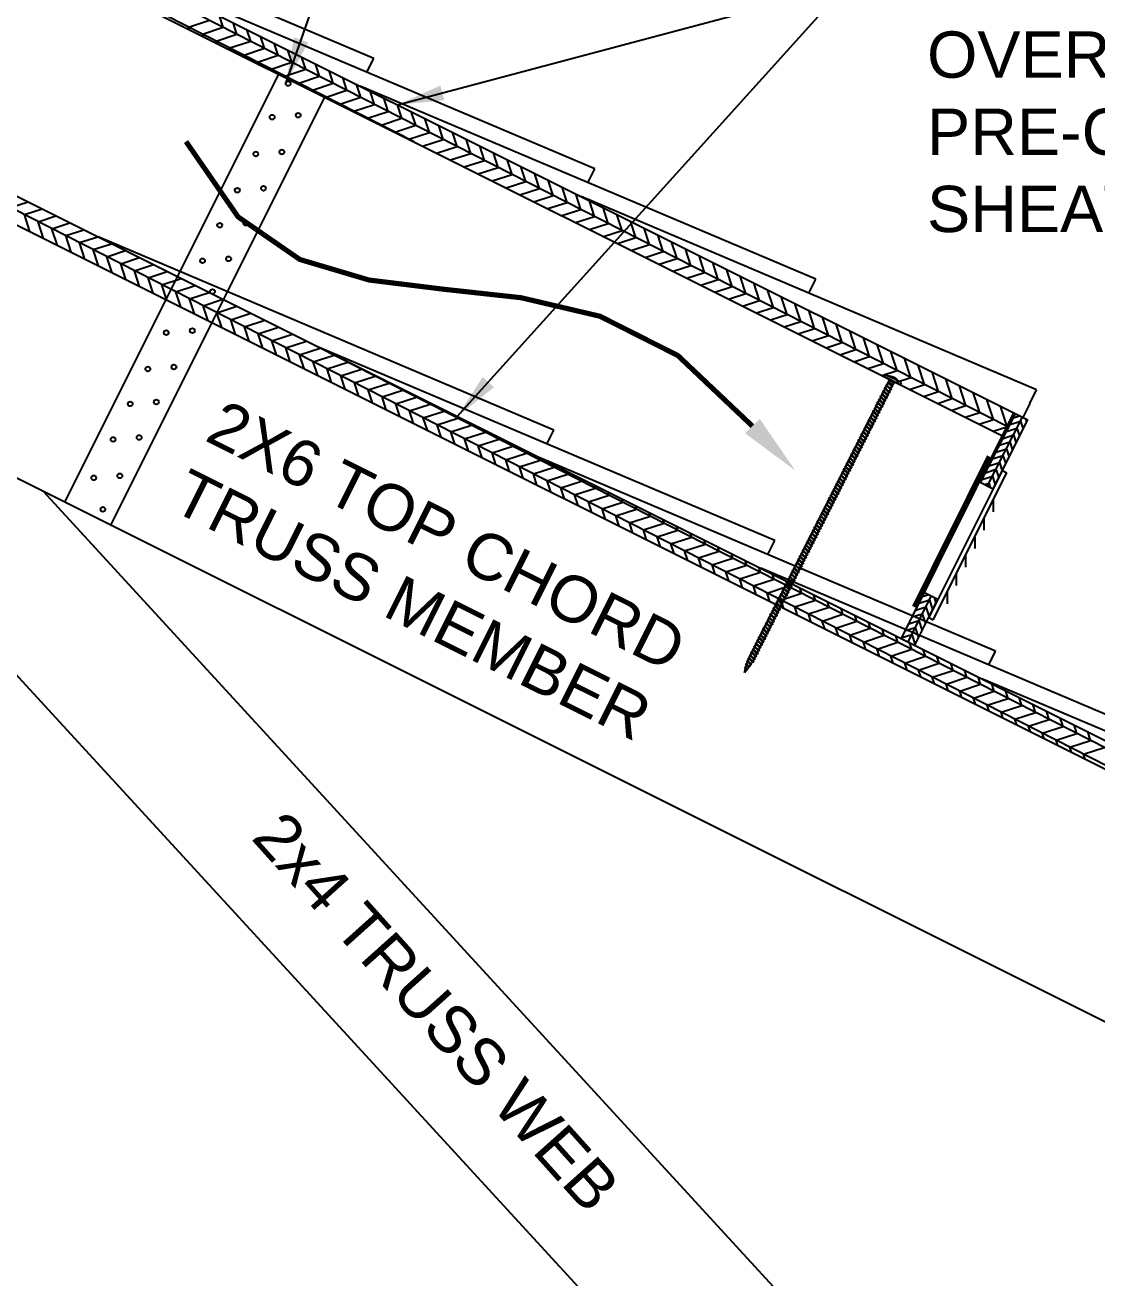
# Model space of a CAD drawing. Header units: inches. Extents: x -1316 to 22433, y -200 to 8737.
# Drawn here: x 6328.54 to 6354.58, y 1266.65 to 1297.09 of the extents above; entities that cross this region are included whole.
import ezdxf

# ---------------------------------------------------------------- set-up
doc = ezdxf.new("R2010")
doc.units = ezdxf.units.IN
doc.header["$LTSCALE"] = 10
doc.header["$MEASUREMENT"] = 0
doc.layers.get('0').update_dxf_attribs({"linetype": 'CONTINUOUS'})
for name, color, linetype in [('A-', 1, 'CONTINUOUS'), ('S-CUP', 30, 'CONTINUOUS'), ('S-HATCH', 5, 'CONTINUOUS'), ('S-HDWR', 104, 'CONTINUOUS'), ('S-RF-HIP', 4, 'CONTINUOUS'), ('S-TXT', 222, 'CONTINUOUS')]:
    doc.layers.add(name, color=color, linetype=linetype)
doc.layers.add('VIEWPORT', color=14, linetype='CONTINUOUS', plot=False)
doc.styles.add('style1', font='arial.ttf')
doc.dimstyles.new('1', dxfattribs={"dimtxt": 1.125, "dimasz": 1.125, "dimexe": 0.18, "dimexo": 1, "dimgap": 1, "dimtad": 0, "dimtih": 1, "dimtoh": 1, "dimdec": 4, "dimrnd": 1, "dimzin": 0, "dimdsep": 46, "dimlunit": 4, "dimtxsty": 'style1', "dimcen": 0.09, "dimadec": 0, "dimazin": 0, "dimtfac": 1, "dimtdec": 4, "dimtix": 1, "dimtofl": 0, "dimtmove": 2, "dimatfit": 3, "dimfxl": 1, "dimtolj": 1, "dimtzin": 0, "dimarcsym": 0})

# ---------------------------------------------------------------- blocks, each defined once
blk = doc.blocks.new('*X860')
at = {"color": 0}
for p, q in [((33.203, 59.014), (65.906, 75.677)), ((62.314, 73.847), (61.89, 73.985)), ((61.98, 73.677), (61.552, 73.816)), ((61.846, 73.264), (61.98, 73.677)), ((61.312, 73.336), (60.876, 73.478)), ((61.646, 73.506), (61.214, 73.647)), ((61.513, 73.097), (61.646, 73.506)), ((60.643, 72.996), (60.2, 73.14)), ((60.977, 73.166), (60.538, 73.309)), ((60.847, 72.764), (60.977, 73.166)), ((61.18, 72.931), (61.312, 73.336)), ((59.975, 72.655), (59.524, 72.802)), ((60.309, 72.826), (59.862, 72.971)), ((60.181, 72.431), (60.309, 72.826)), ((60.514, 72.598), (60.643, 72.996)), ((59.307, 72.315), (58.848, 72.464)), ((59.641, 72.485), (59.186, 72.633)), ((59.515, 72.098), (59.641, 72.485)), ((59.848, 72.265), (59.975, 72.655)), ((58.973, 72.145), (58.51, 72.295)), ((59.182, 71.932), (59.307, 72.315)), ((58.304, 71.804), (57.834, 71.957)), ((58.639, 71.974), (58.172, 72.126)), ((58.517, 71.599), (58.639, 71.974)), ((58.85, 71.766), (58.973, 72.145)), ((57.636, 71.464), (57.158, 71.619)), ((57.97, 71.634), (57.496, 71.788)), ((57.851, 71.266), (57.97, 71.634)), ((58.184, 71.433), (58.304, 71.804)), ((56.968, 71.123), (56.482, 71.281)), ((57.302, 71.293), (56.82, 71.45)), ((57.185, 70.933), (57.302, 71.293)), ((57.518, 71.1), (57.636, 71.464)), ((56.3, 70.783), (55.806, 70.943)), ((56.634, 70.953), (56.144, 71.112)), ((56.519, 70.6), (56.634, 70.953)), ((56.852, 70.767), (56.968, 71.123)), ((55.966, 70.612), (55.468, 70.774)), ((56.186, 70.434), (56.3, 70.783)), ((33.135, 59.4), (54.825, 70.452)), ((54.793, 70.436), (54.793, 70.436)), ((55.297, 70.272), (54.793, 70.436)), ((55.631, 70.442), (55.13, 70.605)), ((55.521, 70.101), (55.631, 70.442)), ((55.853, 70.268), (55.966, 70.612)), ((54.125, 70.095), (54.127, 70.103)), ((54.629, 69.931), (54.125, 70.095)), ((54.459, 70.265), (54.46, 70.27)), ((54.963, 70.102), (54.459, 70.265)), ((54.855, 69.768), (54.963, 70.102)), ((55.188, 69.935), (55.297, 70.272)), ((53.456, 69.755), (53.461, 69.77)), ((53.961, 69.591), (53.456, 69.755)), ((53.79, 69.925), (53.794, 69.937)), ((54.295, 69.761), (53.79, 69.925)), ((54.189, 69.435), (54.295, 69.761)), ((54.522, 69.602), (54.629, 69.931)), ((52.788, 69.414), (52.796, 69.437)), ((53.292, 69.25), (52.788, 69.414)), ((53.122, 69.584), (53.129, 69.604)), ((53.627, 69.421), (53.122, 69.584)), ((53.523, 69.102), (53.627, 69.421)), ((53.856, 69.269), (53.961, 69.591)), ((52.454, 69.244), (52.463, 69.271)), ((52.958, 69.08), (52.454, 69.244)), ((53.19, 68.936), (53.292, 69.25)), ((51.786, 68.903), (51.797, 68.938)), ((52.29, 68.74), (51.786, 68.903)), ((52.12, 69.074), (52.13, 69.104)), ((52.624, 68.91), (52.12, 69.074)), ((52.525, 68.603), (52.624, 68.91)), ((52.857, 68.77), (52.958, 69.08)), ((51.117, 68.563), (51.131, 68.605)), ((51.622, 68.399), (51.117, 68.563)), ((51.452, 68.733), (51.464, 68.772)), ((51.956, 68.569), (51.452, 68.733)), ((51.859, 68.27), (51.956, 68.569)), ((52.192, 68.437), (52.29, 68.74)), ((50.449, 68.222), (50.465, 68.272)), ((50.954, 68.059), (50.449, 68.222)), ((50.783, 68.393), (50.798, 68.439)), ((51.288, 68.229), (50.783, 68.393)), ((51.193, 67.937), (51.288, 68.229)), ((51.526, 68.104), (51.622, 68.399)), ((49.781, 67.882), (49.8, 67.939)), ((50.115, 68.052), (50.133, 68.106)), ((50.619, 67.888), (50.115, 68.052)), ((50.86, 67.771), (50.954, 68.059)), ((49.113, 67.541), (49.134, 67.606)), ((49.447, 67.712), (49.467, 67.773)), ((49.951, 67.548), (49.447, 67.712)), ((50.285, 67.718), (49.781, 67.882)), ((50.194, 67.438), (50.285, 67.718)), ((50.527, 67.604), (50.619, 67.888)), ((48.779, 67.371), (48.801, 67.44)), ((49.283, 67.207), (48.779, 67.371)), ((49.617, 67.378), (49.113, 67.541)), ((49.529, 67.105), (49.617, 67.378)), ((49.861, 67.271), (49.951, 67.548)), ((48.11, 67.031), (48.135, 67.107)), ((48.615, 66.867), (48.11, 67.031)), ((48.444, 67.201), (48.468, 67.274)), ((48.949, 67.037), (48.444, 67.201)), ((48.863, 66.772), (48.949, 67.037)), ((49.196, 66.939), (49.283, 67.207)), ((47.442, 66.69), (47.469, 66.774)), ((47.946, 66.526), (47.442, 66.69)), ((47.776, 66.861), (47.802, 66.941)), ((48.281, 66.697), (47.776, 66.861)), ((48.197, 66.439), (48.281, 66.697)), ((48.53, 66.606), (48.615, 66.867)), ((46.774, 66.35), (46.804, 66.441)), ((47.108, 66.52), (47.136, 66.608)), ((47.612, 66.356), (47.108, 66.52)), ((47.864, 66.273), (47.946, 66.526)), ((46.106, 66.009), (46.138, 66.108)), ((46.44, 66.18), (46.471, 66.275)), ((46.944, 66.016), (46.44, 66.18)), ((47.278, 66.186), (46.774, 66.35)), ((47.198, 65.94), (47.278, 66.186)), ((47.531, 66.106), (47.612, 66.356)), ((45.437, 65.669), (45.472, 65.776)), ((45.771, 65.839), (45.805, 65.942)), ((46.276, 65.675), (45.771, 65.839)), ((46.61, 65.845), (46.106, 66.009)), ((46.532, 65.607), (46.61, 65.845)), ((46.865, 65.773), (46.944, 66.016)), ((45.103, 65.499), (45.139, 65.609)), ((45.608, 65.335), (45.103, 65.499)), ((45.942, 65.505), (45.437, 65.669)), ((45.867, 65.274), (45.942, 65.505)), ((46.2, 65.441), (46.276, 65.675)), ((44.435, 65.158), (44.473, 65.276)), ((44.939, 64.994), (44.435, 65.158)), ((44.769, 65.328), (44.806, 65.443)), ((45.273, 65.164), (44.769, 65.328)), ((45.201, 64.941), (45.273, 65.164)), ((45.534, 65.108), (45.608, 65.335)), ((43.767, 64.818), (43.808, 64.943)), ((44.101, 64.988), (44.14, 65.11)), ((44.605, 64.824), (44.101, 64.988)), ((44.868, 64.775), (44.939, 64.994)), ((43.098, 64.477), (43.142, 64.61)), ((43.433, 64.647), (43.475, 64.777)), ((43.937, 64.483), (43.433, 64.647)), ((44.271, 64.654), (43.767, 64.818)), ((44.202, 64.442), (44.271, 64.654)), ((44.535, 64.608), (44.605, 64.824)), ((42.43, 64.137), (42.476, 64.278)), ((42.764, 64.307), (42.809, 64.444)), ((43.269, 64.143), (42.764, 64.307)), ((43.603, 64.313), (43.098, 64.477)), ((43.536, 64.109), (43.603, 64.313)), ((43.869, 64.275), (43.937, 64.483)), ((41.762, 63.796), (41.81, 63.945)), ((42.096, 63.966), (42.143, 64.111)), ((42.6, 63.802), (42.096, 63.966)), ((42.935, 63.973), (42.43, 64.137)), ((42.871, 63.776), (42.935, 63.973)), ((43.204, 63.943), (43.269, 64.143)), ((41.428, 63.626), (41.477, 63.778)), ((42.266, 63.632), (41.762, 63.796)), ((42.205, 63.443), (42.266, 63.632)), ((42.538, 63.61), (42.6, 63.802)), ((40.76, 63.285), (40.812, 63.445)), ((41.094, 63.456), (41.144, 63.612)), ((41.598, 63.292), (41.094, 63.456)), ((41.932, 63.462), (41.428, 63.626)), ((41.872, 63.277), (41.932, 63.462)), ((40.091, 62.945), (40.146, 63.112)), ((40.425, 63.115), (40.479, 63.279)), ((40.93, 62.951), (40.425, 63.115)), ((41.264, 63.121), (40.76, 63.285)), ((41.206, 62.944), (41.264, 63.121)), ((41.539, 63.11), (41.598, 63.292)), ((39.423, 62.604), (39.48, 62.78)), ((39.757, 62.775), (39.813, 62.946)), ((40.262, 62.611), (39.757, 62.775)), ((40.596, 62.781), (40.091, 62.945)), ((40.54, 62.611), (40.596, 62.781)), ((40.873, 62.777), (40.93, 62.951)), ((38.755, 62.264), (38.814, 62.447)), ((39.089, 62.434), (39.147, 62.613)), ((39.593, 62.27), (39.089, 62.434)), ((39.927, 62.44), (39.423, 62.604)), ((39.875, 62.278), (39.927, 62.44)), ((40.208, 62.445), (40.262, 62.611)), ((38.087, 61.923), (38.148, 62.114)), ((38.421, 62.094), (38.481, 62.28)), ((39.259, 62.1), (38.755, 62.264)), ((39.542, 62.112), (39.593, 62.27)), ((37.752, 61.753), (37.815, 61.947)), ((38.591, 61.759), (38.087, 61.923)), ((38.925, 61.93), (38.421, 62.094)), ((38.876, 61.779), (38.925, 61.93)), ((39.209, 61.945), (39.259, 62.1)), ((37.084, 61.413), (37.15, 61.614)), ((37.418, 61.583), (37.483, 61.781)), ((37.923, 61.419), (37.418, 61.583)), ((38.257, 61.589), (37.752, 61.753)), ((38.21, 61.446), (38.257, 61.589)), ((38.543, 61.612), (38.591, 61.759)), ((36.416, 61.072), (36.484, 61.282)), ((36.75, 61.242), (36.817, 61.448)), ((37.254, 61.078), (36.75, 61.242)), ((37.588, 61.249), (37.084, 61.413)), ((37.544, 61.113), (37.588, 61.249)), ((37.877, 61.279), (37.923, 61.419)), ((36.082, 60.902), (36.151, 61.115)), ((36.586, 60.738), (36.082, 60.902)), ((36.92, 60.908), (36.416, 61.072)), ((36.879, 60.78), (36.92, 60.908)), ((37.211, 60.947), (37.254, 61.078)), ((36.252, 60.568), (35.748, 60.732)), ((36.546, 60.614), (36.586, 60.738)), ((36.213, 60.447), (36.252, 60.568))]:
    blk.add_line(p, q, dxfattribs=at)
blk = doc.blocks.new('612SHING')
at = {"color": 5}
for p, q in [((-11.069, -4.696), (0, 0)), ((-16.435, -7.379), (-5.367, -2.683)), ((-10.901, -5.031), (-11.069, -4.696)), ((-16.267, -7.714), (-16.435, -7.379))]:
    blk.add_line(p, q, dxfattribs=at)
blk = doc.blocks.new('*X861')
at = {"color": 0}
for p, q in [((38.111, 68.528), (80.88, 90.32)), ((52.511, 75.444), (81.047, 89.984)), ((56.818, 78.06), (56.91, 78.343)), ((57.152, 78.23), (57.243, 78.509)), ((57.991, 78.236), (57.487, 78.4)), ((56.15, 77.719), (56.244, 78.01)), ((56.484, 77.89), (56.577, 78.176)), ((57.323, 77.896), (56.818, 78.06)), ((57.657, 78.066), (57.152, 78.23)), ((57.638, 78.008), (57.657, 78.066)), ((57.971, 78.174), (57.991, 78.236)), ((55.482, 77.379), (55.579, 77.677)), ((55.816, 77.549), (55.911, 77.843)), ((56.654, 77.555), (56.15, 77.719)), ((56.989, 77.726), (56.484, 77.89)), ((56.972, 77.675), (56.989, 77.726)), ((57.305, 77.841), (57.323, 77.896)), ((54.814, 77.038), (54.913, 77.344)), ((55.148, 77.209), (55.246, 77.51)), ((55.986, 77.215), (55.482, 77.379)), ((56.32, 77.385), (55.816, 77.549)), ((56.306, 77.342), (56.32, 77.385)), ((56.639, 77.508), (56.654, 77.555)), ((54.479, 76.868), (54.58, 77.177)), ((55.318, 76.874), (54.814, 77.038)), ((55.652, 77.045), (55.148, 77.209)), ((55.64, 77.009), (55.652, 77.045)), ((55.973, 77.175), (55.986, 77.215)), ((53.811, 76.528), (53.914, 76.845)), ((54.145, 76.698), (54.247, 77.011)), ((54.984, 76.704), (54.479, 76.868)), ((55.308, 76.842), (55.318, 76.874)), ((53.143, 76.187), (53.248, 76.512)), ((53.477, 76.357), (53.581, 76.678)), ((54.316, 76.364), (53.811, 76.528)), ((54.65, 76.534), (54.145, 76.698)), ((54.642, 76.51), (54.65, 76.534)), ((54.975, 76.676), (54.984, 76.704)), ((52.475, 75.847), (52.583, 76.179)), ((52.809, 76.017), (52.915, 76.345)), ((53.647, 76.023), (53.143, 76.187)), ((53.981, 76.193), (53.477, 76.357)), ((53.976, 76.177), (53.981, 76.193)), ((54.309, 76.343), (54.316, 76.364)), ((51.806, 75.506), (51.917, 75.846)), ((52.14, 75.676), (52.25, 76.012)), ((52.979, 75.683), (52.475, 75.847)), ((53.313, 75.853), (52.809, 76.017)), ((53.31, 75.844), (53.313, 75.853)), ((53.643, 76.01), (53.647, 76.023)), ((51.138, 75.166), (51.251, 75.513)), ((51.472, 75.336), (51.584, 75.679)), ((52.308, 75.343), (51.806, 75.506)), ((52.645, 75.512), (52.14, 75.676)), ((52.644, 75.511), (52.645, 75.512)), ((52.977, 75.677), (52.979, 75.683)), ((50.804, 74.995), (50.918, 75.347)), ((51.97, 75.174), (51.472, 75.336)), ((50.136, 74.655), (50.252, 75.014)), ((50.47, 74.825), (50.585, 75.18)), ((51.294, 74.836), (50.804, 74.995)), ((51.632, 75.005), (51.138, 75.166)), ((49.467, 74.314), (49.587, 74.681)), ((49.802, 74.485), (49.919, 74.847)), ((50.618, 74.498), (50.136, 74.655)), ((50.956, 74.667), (50.47, 74.825)), ((48.799, 73.974), (48.921, 74.348)), ((49.133, 74.144), (49.254, 74.514)), ((49.943, 74.16), (49.467, 74.314)), ((50.281, 74.329), (49.802, 74.485)), ((48.131, 73.633), (48.255, 74.015)), ((48.465, 73.804), (48.588, 74.181)), ((49.605, 73.991), (49.133, 74.144)), ((47.463, 73.293), (47.589, 73.682)), ((47.797, 73.463), (47.922, 73.849)), ((48.929, 73.653), (48.465, 73.804)), ((49.267, 73.822), (48.799, 73.974)), ((47.129, 73.123), (47.256, 73.516)), ((48.253, 73.315), (47.797, 73.463)), ((48.591, 73.484), (48.131, 73.633)), ((46.46, 72.782), (46.59, 73.183)), ((46.794, 72.952), (46.923, 73.349)), ((47.577, 72.977), (47.129, 73.123)), ((47.915, 73.146), (47.463, 73.293)), ((45.792, 72.442), (45.925, 72.85)), ((46.126, 72.612), (46.258, 73.016)), ((46.901, 72.639), (46.46, 72.782)), ((47.239, 72.808), (46.794, 72.952)), ((45.124, 72.101), (45.259, 72.517)), ((45.458, 72.271), (45.592, 72.683)), ((46.563, 72.47), (46.126, 72.612)), ((44.456, 71.761), (44.593, 72.184)), ((44.79, 71.931), (44.926, 72.351)), ((45.887, 72.132), (45.458, 72.271)), ((46.225, 72.301), (45.792, 72.442)), ((43.787, 71.42), (43.927, 71.851)), ((44.121, 71.59), (44.26, 72.018)), ((45.211, 71.794), (44.79, 71.931)), ((45.549, 71.963), (45.124, 72.101)), ((43.453, 71.25), (43.594, 71.685)), ((44.535, 71.456), (44.121, 71.59)), ((44.873, 71.625), (44.456, 71.761)), ((42.785, 70.909), (42.929, 71.352)), ((43.119, 71.08), (43.262, 71.518)), ((43.859, 71.118), (43.453, 71.25)), ((44.197, 71.287), (43.787, 71.42)), ((42.117, 70.569), (42.263, 71.019)), ((42.451, 70.739), (42.596, 71.185)), ((43.521, 70.949), (43.119, 71.08)), ((41.448, 70.228), (41.597, 70.686)), ((41.783, 70.399), (41.93, 70.853)), ((42.845, 70.611), (42.451, 70.739)), ((43.183, 70.78), (42.785, 70.909)), ((40.78, 69.888), (40.931, 70.353)), ((41.114, 70.058), (41.264, 70.52)), ((42.169, 70.273), (41.783, 70.399)), ((42.507, 70.442), (42.117, 70.569)), ((40.112, 69.547), (40.266, 70.02)), ((40.446, 69.718), (40.598, 70.187)), ((41.493, 69.935), (41.114, 70.058)), ((41.831, 70.104), (41.448, 70.228)), ((39.778, 69.377), (39.933, 69.854)), ((40.817, 69.597), (40.446, 69.718)), ((41.155, 69.766), (40.78, 69.888)), ((39.11, 69.037), (39.267, 69.521)), ((39.444, 69.207), (39.6, 69.687)), ((40.479, 69.428), (40.112, 69.547)), ((38.441, 68.696), (38.601, 69.188)), ((38.775, 68.866), (38.934, 69.354)), ((39.803, 69.09), (39.444, 69.207)), ((40.141, 69.259), (39.778, 69.377)), ((38.109, 68.531), (38.268, 69.022)), ((39.127, 68.752), (38.775, 68.866)), ((39.465, 68.921), (39.11, 69.037)), ((38.451, 68.414), (38.112, 68.524)), ((38.789, 68.583), (38.441, 68.696))]:
    blk.add_line(p, q, dxfattribs=at)
blk = doc.blocks.new('*X859')
at = {"color": 0}
for p, q in [((37.665, 67.889), (37.637, 67.804)), ((38.586, 66.253), (37.734, 67.924)), ((37.951, 67.911), (37.804, 67.959)), ((38.753, 66.337), (37.902, 68.008)), ((37.972, 67.974), (37.951, 67.911)), ((37.784, 67.826), (37.722, 67.634)), ((38.036, 67.744), (37.784, 67.826)), ((37.869, 67.659), (37.806, 67.465)), ((38.121, 67.577), (37.869, 67.659)), ((38.056, 67.804), (38.036, 67.744)), ((38.14, 67.635), (38.121, 67.577)), ((37.954, 67.492), (37.89, 67.295)), ((38.207, 67.41), (37.954, 67.492)), ((38.039, 67.325), (37.975, 67.126)), ((38.292, 67.243), (38.039, 67.325)), ((38.225, 67.465), (38.207, 67.41)), ((38.309, 67.296), (38.292, 67.243)), ((38.125, 67.158), (38.059, 66.956)), ((38.377, 67.076), (38.125, 67.158)), ((38.21, 66.991), (38.143, 66.787)), ((38.462, 66.909), (38.21, 66.991)), ((38.393, 67.126), (38.377, 67.076)), ((38.295, 66.824), (38.228, 66.617)), ((38.547, 66.742), (38.295, 66.824)), ((38.477, 66.957), (38.462, 66.909)), ((38.562, 66.787), (38.547, 66.742)), ((38.38, 66.657), (38.312, 66.447)), ((38.632, 66.575), (38.38, 66.657)), ((38.465, 66.49), (38.396, 66.278)), ((38.717, 66.408), (38.465, 66.49)), ((38.646, 66.618), (38.632, 66.575)), ((38.73, 66.448), (38.717, 66.408)), ((38.55, 66.323), (38.516, 66.219)), ((38.656, 66.288), (38.55, 66.323)), ((40.127, 63.641), (40.115, 63.664)), ((39.878, 63.546), (39.836, 63.415)), ((39.997, 63.482), (39.92, 63.245)), ((40.515, 62.466), (39.948, 63.58)), ((40.246, 63.402), (39.997, 63.482)), ((40.163, 63.568), (40.018, 63.615)), ((40.082, 63.315), (40.004, 63.075)), ((40.329, 63.235), (40.082, 63.315)), ((40.168, 63.148), (40.089, 62.905)), ((40.412, 63.069), (40.168, 63.148)), ((40.253, 62.981), (40.173, 62.736)), ((40.494, 62.903), (40.253, 62.981)), ((40.338, 62.814), (40.257, 62.566)), ((40.577, 62.737), (40.338, 62.814)), ((40.423, 62.647), (40.341, 62.396)), ((40.66, 62.57), (40.423, 62.647)), ((40.508, 62.48), (40.501, 62.46)), ((40.529, 62.473), (40.508, 62.48))]:
    blk.add_line(p, q, dxfattribs=at)
blk = doc.blocks.new('SD8X1-25-f')
for p, q in [((-1.368, 0.22), (-1.309, 0.22)), ((-1.368, -0.223), (-1.368, 0.22)), ((-1.309, -0.223), (-1.309, 0.22)), ((-1.289, 0.074), (-1.309, 0.074)), ((-1.289, 0.074), (-1.289, -0.082)), ((-1.289, 0.074), (-1.227, 0.058)), ((-1.227, -0.065), (-1.227, 0.058)), ((-1.157, 0.058), (-1.227, 0.058)), ((-1.207, -0.065), (-1.207, 0.058)), ((-1.207, -0.063), (-1.207, 0.055)), ((-1.178, -0.065), (-1.207, 0.023)), ((-1.207, 0.023), (-1.188, -0.091)), ((-1.157, 0.058), (-1.147, 0.083)), ((-1.157, 0.058), (-1.109, -0.091)), ((-1.099, -0.065), (-1.147, 0.083)), ((-1.147, 0.083), (-1.109, -0.091)), ((-1.078, 0.058), (-1.139, 0.058)), ((-1.078, 0.058), (-1.068, 0.083)), ((-1.078, 0.058), (-1.03, -0.091)), ((-1.02, -0.065), (-1.068, 0.083)), ((-1.068, 0.083), (-1.03, -0.091)), ((-0.999, 0.058), (-1.06, 0.058)), ((-0.999, 0.058), (-0.989, 0.083)), ((-0.999, 0.058), (-0.951, -0.091)), ((-0.989, 0.083), (-0.951, -0.091)), ((-0.941, -0.065), (-0.989, 0.083)), ((-0.92, 0.058), (-0.981, 0.058)), ((-0.92, 0.058), (-0.91, 0.083)), ((-0.92, 0.058), (-0.872, -0.091)), ((-0.91, 0.083), (-0.872, -0.091)), ((-0.862, -0.065), (-0.91, 0.083)), ((-0.841, 0.058), (-0.902, 0.058)), ((-0.841, 0.058), (-0.831, 0.083)), ((-0.841, 0.058), (-0.793, -0.091)), ((-0.783, -0.065), (-0.831, 0.083)), ((-0.831, 0.083), (-0.793, -0.091)), ((-0.762, 0.058), (-0.823, 0.058)), ((-0.762, 0.058), (-0.752, 0.083)), ((-0.762, 0.058), (-0.714, -0.091)), ((-0.752, 0.083), (-0.714, -0.091)), ((-0.704, -0.065), (-0.752, 0.083)), ((-0.683, 0.058), (-0.744, 0.058)), ((-0.683, 0.058), (-0.673, 0.083)), ((-0.683, 0.058), (-0.635, -0.091)), ((-0.673, 0.083), (-0.635, -0.091)), ((-0.625, -0.065), (-0.673, 0.083)), ((-0.604, 0.058), (-0.665, 0.058)), ((-0.604, 0.058), (-0.594, 0.083)), ((-0.604, 0.058), (-0.556, -0.091)), ((-0.594, 0.083), (-0.556, -0.091)), ((-0.546, -0.065), (-0.594, 0.083)), ((-0.525, 0.058), (-0.586, 0.058)), ((-0.525, 0.058), (-0.515, 0.083)), ((-0.525, 0.058), (-0.477, -0.091)), ((-0.515, 0.083), (-0.477, -0.091)), ((-0.467, -0.065), (-0.515, 0.083)), ((-0.446, 0.058), (-0.507, 0.058)), ((-0.446, 0.058), (-0.436, 0.083)), ((-0.446, 0.058), (-0.398, -0.091)), ((-0.436, 0.083), (-0.398, -0.091)), ((-0.388, -0.065), (-0.436, 0.083)), ((6.265, 0.058), (-0.428, 0.058)), ((-0.367, 0.058), (-0.357, 0.083)), ((-0.367, 0.058), (-0.319, -0.091)), ((-0.357, 0.083), (-0.319, -0.091)), ((-0.309, -0.065), (-0.357, 0.083)), ((-0.288, 0.058), (-0.349, 0.058)), ((-0.288, 0.058), (-0.278, 0.083)), ((-0.288, 0.058), (-0.24, -0.091)), ((-0.278, 0.083), (-0.24, -0.091)), ((-0.23, -0.065), (-0.278, 0.083)), ((-0.209, 0.058), (-0.27, 0.058)), ((-0.209, 0.058), (-0.199, 0.083)), ((-0.209, 0.058), (-0.161, -0.091)), ((-0.151, -0.065), (-0.199, 0.083)), ((-0.199, 0.083), (-0.161, -0.091)), ((-0.13, 0.058), (-0.191, 0.058)), ((-0.13, 0.058), (-0.12, 0.083)), ((-0.13, 0.058), (-0.082, -0.091)), ((-0.12, 0.083), (-0.082, -0.091)), ((-0.072, -0.065), (-0.12, 0.083)), ((-0.051, 0.058), (-0.112, 0.058)), ((-0.051, 0.058), (-0.041, 0.083)), ((-0.051, 0.058), (-0.003, -0.091)), ((-0.041, 0.083), (-0.003, -0.091)), ((0.007, -0.065), (-0.041, 0.083)), ((0.028, 0.058), (-0.033, 0.058)), ((0.028, 0.058), (0.038, 0.083)), ((0.028, 0.058), (0.076, -0.091)), ((0.038, 0.083), (0.076, -0.091)), ((0.086, -0.065), (0.038, 0.083)), ((0.107, 0.058), (0.046, 0.058)), ((0.107, 0.058), (0.117, 0.083)), ((0.107, 0.058), (0.155, -0.091)), ((0.117, 0.083), (0.155, -0.091)), ((0.165, -0.065), (0.117, 0.083)), ((0.186, 0.058), (0.125, 0.058)), ((0.186, 0.058), (0.196, 0.083)), ((0.186, 0.058), (0.234, -0.091)), ((0.196, 0.083), (0.234, -0.091)), ((0.244, -0.065), (0.196, 0.083)), ((0.265, 0.058), (0.275, 0.083)), ((0.265, 0.058), (0.313, -0.091)), ((0.275, 0.083), (0.313, -0.091)), ((0.323, -0.065), (0.275, 0.083)), ((0.344, 0.058), (0.283, 0.058)), ((0.344, 0.058), (0.354, 0.083)), ((0.344, 0.058), (0.392, -0.091)), ((0.354, 0.083), (0.392, -0.091)), ((0.402, -0.065), (0.354, 0.083)), ((0.423, 0.058), (0.362, 0.058)), ((0.423, 0.058), (0.433, 0.083)), ((0.423, 0.058), (0.471, -0.091)), ((0.481, -0.065), (0.433, 0.083)), ((0.433, 0.083), (0.471, -0.091)), ((0.502, 0.058), (0.441, 0.058)), ((0.502, 0.058), (0.512, 0.083)), ((0.502, 0.058), (0.55, -0.091)), ((0.512, 0.083), (0.55, -0.091)), ((0.56, -0.065), (0.512, 0.083)), ((0.581, 0.058), (0.52, 0.058)), ((0.581, 0.058), (0.591, 0.083)), ((0.581, 0.058), (0.629, -0.091)), ((0.591, 0.083), (0.629, -0.091)), ((0.639, -0.065), (0.591, 0.083)), ((0.66, 0.058), (0.599, 0.058)), ((0.66, 0.058), (0.67, 0.083)), ((0.66, 0.058), (0.708, -0.091)), ((0.67, 0.083), (0.708, -0.091)), ((0.718, -0.065), (0.67, 0.083)), ((0.739, 0.058), (0.678, 0.058)), ((0.739, 0.058), (0.749, 0.083)), ((0.739, 0.058), (0.787, -0.091)), ((0.749, 0.083), (0.787, -0.091)), ((0.797, -0.065), (0.749, 0.083)), ((0.818, 0.058), (0.757, 0.058)), ((0.818, 0.058), (0.828, 0.083)), ((0.818, 0.058), (0.866, -0.091)), ((0.828, 0.083), (0.866, -0.091)), ((0.876, -0.065), (0.828, 0.083)), ((0.897, 0.058), (0.907, 0.083)), ((0.897, 0.058), (0.945, -0.091)), ((0.907, 0.083), (0.945, -0.091)), ((0.955, -0.065), (0.907, 0.083)), ((0.976, 0.058), (0.915, 0.058)), ((0.976, 0.058), (0.986, 0.083)), ((0.976, 0.058), (1.024, -0.091)), ((0.986, 0.083), (1.024, -0.091)), ((1.034, -0.065), (0.986, 0.083)), ((1.055, 0.058), (0.994, 0.058)), ((1.055, 0.058), (1.065, 0.083)), ((1.055, 0.058), (1.103, -0.091)), ((1.113, -0.065), (1.065, 0.083)), ((1.065, 0.083), (1.103, -0.091)), ((1.134, 0.058), (1.073, 0.058)), ((1.134, 0.058), (1.144, 0.083)), ((1.134, 0.058), (1.182, -0.091)), ((1.144, 0.083), (1.182, -0.091)), ((1.192, -0.065), (1.144, 0.083)), ((1.213, 0.058), (1.152, 0.058)), ((1.213, 0.058), (1.223, 0.083)), ((1.213, 0.058), (1.261, -0.091)), ((1.223, 0.083), (1.261, -0.091)), ((1.271, -0.065), (1.223, 0.083)), ((1.292, 0.058), (1.231, 0.058)), ((1.292, 0.058), (1.302, 0.083)), ((1.292, 0.058), (1.34, -0.091)), ((1.302, 0.083), (1.34, -0.091)), ((1.35, -0.065), (1.302, 0.083)), ((1.371, 0.058), (1.31, 0.058)), ((1.371, 0.058), (1.381, 0.083)), ((1.371, 0.058), (1.419, -0.091)), ((1.381, 0.083), (1.419, -0.091)), ((1.429, -0.065), (1.381, 0.083)), ((1.45, 0.058), (1.389, 0.058)), ((1.45, 0.058), (1.46, 0.083)), ((1.45, 0.058), (1.498, -0.091)), ((1.46, 0.083), (1.498, -0.091)), ((1.508, -0.065), (1.46, 0.083)), ((1.529, 0.058), (1.539, 0.083)), ((1.529, 0.058), (1.577, -0.091)), ((1.539, 0.083), (1.577, -0.091)), ((1.587, -0.065), (1.539, 0.083)), ((1.608, 0.058), (1.547, 0.058)), ((1.608, 0.058), (1.618, 0.083)), ((1.608, 0.058), (1.656, -0.091)), ((1.618, 0.083), (1.656, -0.091)), ((1.666, -0.065), (1.618, 0.083)), ((1.687, 0.058), (1.626, 0.058)), ((1.687, 0.058), (1.697, 0.083)), ((1.687, 0.058), (1.735, -0.091)), ((1.745, -0.065), (1.697, 0.083)), ((1.697, 0.083), (1.735, -0.091)), ((1.766, 0.058), (1.705, 0.058)), ((1.766, 0.058), (1.776, 0.083)), ((1.766, 0.058), (1.814, -0.091)), ((1.776, 0.083), (1.814, -0.091)), ((1.824, -0.065), (1.776, 0.083)), ((1.845, 0.058), (1.784, 0.058)), ((1.845, 0.058), (1.855, 0.083)), ((1.845, 0.058), (1.893, -0.091)), ((1.855, 0.083), (1.893, -0.091)), ((1.903, -0.065), (1.855, 0.083)), ((1.924, 0.058), (1.863, 0.058)), ((1.924, 0.058), (1.934, 0.083)), ((1.924, 0.058), (1.972, -0.091)), ((1.934, 0.083), (1.972, -0.091)), ((1.982, -0.065), (1.934, 0.083)), ((2.003, 0.058), (1.942, 0.058)), ((2.003, 0.058), (2.013, 0.083)), ((2.003, 0.058), (2.051, -0.091)), ((2.013, 0.083), (2.051, -0.091)), ((2.061, -0.065), (2.013, 0.083)), ((2.082, 0.058), (2.021, 0.058)), ((2.082, 0.058), (2.092, 0.083)), ((2.082, 0.058), (2.13, -0.091)), ((2.092, 0.083), (2.13, -0.091)), ((2.14, -0.065), (2.092, 0.083)), ((2.161, 0.058), (2.171, 0.083)), ((2.161, 0.058), (2.209, -0.091)), ((2.171, 0.083), (2.209, -0.091)), ((2.219, -0.065), (2.171, 0.083)), ((2.24, 0.058), (2.179, 0.058)), ((2.24, 0.058), (2.25, 0.083)), ((2.24, 0.058), (2.288, -0.091)), ((2.25, 0.083), (2.288, -0.091)), ((2.298, -0.065), (2.25, 0.083)), ((2.319, 0.058), (2.258, 0.058)), ((2.319, 0.058), (2.329, 0.083)), ((2.319, 0.058), (2.367, -0.091)), ((2.377, -0.065), (2.329, 0.083)), ((2.329, 0.083), (2.367, -0.091)), ((2.398, 0.058), (2.337, 0.058)), ((2.398, 0.058), (2.408, 0.083)), ((2.398, 0.058), (2.446, -0.091)), ((2.408, 0.083), (2.446, -0.091)), ((2.456, -0.065), (2.408, 0.083)), ((2.477, 0.058), (2.416, 0.058)), ((2.477, 0.058), (2.487, 0.083)), ((2.477, 0.058), (2.525, -0.091)), ((2.487, 0.083), (2.525, -0.091)), ((2.535, -0.065), (2.487, 0.083)), ((2.556, 0.058), (2.495, 0.058)), ((2.556, 0.058), (2.566, 0.083)), ((2.556, 0.058), (2.604, -0.091)), ((2.566, 0.083), (2.604, -0.091)), ((2.614, -0.065), (2.566, 0.083)), ((2.635, 0.058), (2.574, 0.058)), ((2.635, 0.058), (2.645, 0.083)), ((2.635, 0.058), (2.683, -0.091)), ((2.645, 0.083), (2.683, -0.091)), ((2.693, -0.065), (2.645, 0.083)), ((2.714, 0.058), (2.653, 0.058)), ((2.714, 0.058), (2.724, 0.083)), ((2.714, 0.058), (2.762, -0.091)), ((2.724, 0.083), (2.762, -0.091)), ((2.772, -0.065), (2.724, 0.083)), ((2.793, 0.058), (2.803, 0.083)), ((2.793, 0.058), (2.841, -0.091)), ((2.803, 0.083), (2.841, -0.091)), ((2.851, -0.065), (2.803, 0.083)), ((2.872, 0.058), (2.811, 0.058)), ((2.872, 0.058), (2.882, 0.083)), ((2.872, 0.058), (2.92, -0.091)), ((2.882, 0.083), (2.92, -0.091)), ((2.93, -0.065), (2.882, 0.083)), ((2.951, 0.058), (2.89, 0.058)), ((2.951, 0.058), (2.961, 0.083)), ((2.951, 0.058), (2.999, -0.091)), ((3.009, -0.065), (2.961, 0.083)), ((2.961, 0.083), (2.999, -0.091)), ((3.03, 0.058), (2.969, 0.058)), ((3.03, 0.058), (3.04, 0.083)), ((3.03, 0.058), (3.078, -0.091)), ((3.04, 0.083), (3.078, -0.091)), ((3.088, -0.065), (3.04, 0.083)), ((3.109, 0.058), (3.048, 0.058)), ((3.109, 0.058), (3.119, 0.083)), ((3.109, 0.058), (3.157, -0.091)), ((3.119, 0.083), (3.157, -0.091)), ((3.167, -0.065), (3.119, 0.083)), ((3.188, 0.058), (3.127, 0.058)), ((3.188, 0.058), (3.198, 0.083)), ((3.188, 0.058), (3.236, -0.091)), ((3.198, 0.083), (3.236, -0.091)), ((3.246, -0.065), (3.198, 0.083)), ((3.267, 0.058), (3.206, 0.058)), ((3.267, 0.058), (3.277, 0.083)), ((3.267, 0.058), (3.315, -0.091)), ((3.277, 0.083), (3.315, -0.091)), ((3.325, -0.065), (3.277, 0.083)), ((3.346, 0.058), (3.285, 0.058)), ((3.346, 0.058), (3.356, 0.083)), ((3.346, 0.058), (3.394, -0.091)), ((3.356, 0.083), (3.394, -0.091)), ((3.404, -0.065), (3.356, 0.083)), ((3.425, 0.058), (3.435, 0.083)), ((3.425, 0.058), (3.473, -0.091)), ((3.435, 0.083), (3.473, -0.091)), ((3.483, -0.065), (3.435, 0.083)), ((3.504, 0.058), (3.443, 0.058)), ((3.504, 0.058), (3.514, 0.083)), ((3.504, 0.058), (3.552, -0.091)), ((3.514, 0.083), (3.552, -0.091)), ((3.562, -0.065), (3.514, 0.083)), ((3.583, 0.058), (3.522, 0.058)), ((3.583, 0.058), (3.593, 0.083)), ((3.583, 0.058), (3.631, -0.091)), ((3.641, -0.065), (3.593, 0.083)), ((3.593, 0.083), (3.631, -0.091)), ((3.662, 0.058), (3.601, 0.058)), ((3.662, 0.058), (3.672, 0.083)), ((3.662, 0.058), (3.71, -0.091)), ((3.672, 0.083), (3.71, -0.091)), ((3.72, -0.065), (3.672, 0.083)), ((3.741, 0.058), (3.68, 0.058)), ((3.741, 0.058), (3.751, 0.083)), ((3.741, 0.058), (3.789, -0.091)), ((3.751, 0.083), (3.789, -0.091)), ((3.799, -0.065), (3.751, 0.083)), ((3.82, 0.058), (3.759, 0.058)), ((3.82, 0.058), (3.83, 0.083)), ((3.82, 0.058), (3.868, -0.091)), ((3.83, 0.083), (3.868, -0.091)), ((3.878, -0.065), (3.83, 0.083)), ((3.899, 0.058), (3.838, 0.058)), ((3.899, 0.058), (3.909, 0.083)), ((3.899, 0.058), (3.947, -0.091)), ((3.909, 0.083), (3.947, -0.091)), ((3.957, -0.065), (3.909, 0.083)), ((3.978, 0.058), (3.917, 0.058)), ((3.978, 0.058), (3.988, 0.083)), ((3.978, 0.058), (4.026, -0.091)), ((3.988, 0.083), (4.026, -0.091)), ((4.036, -0.065), (3.988, 0.083)), ((4.057, 0.057), (4.067, 0.083)), ((4.057, 0.057), (4.105, -0.091)), ((4.067, 0.083), (4.105, -0.091)), ((4.115, -0.066), (4.067, 0.083)), ((4.136, 0.057), (4.075, 0.057)), ((4.136, 0.057), (4.146, 0.083)), ((4.136, 0.057), (4.184, -0.091)), ((4.146, 0.083), (4.184, -0.091)), ((4.194, -0.066), (4.146, 0.083)), ((4.215, 0.057), (4.154, 0.057)), ((4.215, 0.057), (4.225, 0.083)), ((4.215, 0.057), (4.263, -0.091)), ((4.273, -0.066), (4.225, 0.083)), ((4.225, 0.083), (4.263, -0.091)), ((4.294, 0.057), (4.233, 0.057)), ((4.294, 0.057), (4.304, 0.083)), ((4.294, 0.057), (4.342, -0.091)), ((4.304, 0.083), (4.342, -0.091)), ((4.352, -0.066), (4.304, 0.083)), ((4.373, 0.057), (4.312, 0.057)), ((4.373, 0.057), (4.383, 0.083)), ((4.373, 0.057), (4.421, -0.091)), ((4.383, 0.083), (4.421, -0.091)), ((4.431, -0.066), (4.383, 0.083)), ((4.452, 0.057), (4.391, 0.057)), ((4.452, 0.057), (4.462, 0.083)), ((4.452, 0.057), (4.5, -0.091)), ((4.462, 0.083), (4.5, -0.091)), ((4.51, -0.066), (4.462, 0.083)), ((4.531, 0.057), (4.47, 0.057)), ((4.531, 0.057), (4.541, 0.083)), ((4.531, 0.057), (4.579, -0.091)), ((4.541, 0.083), (4.579, -0.091)), ((4.589, -0.066), (4.541, 0.083)), ((4.61, 0.057), (4.549, 0.057)), ((4.61, 0.057), (4.62, 0.083)), ((4.61, 0.057), (4.658, -0.091)), ((4.62, 0.083), (4.658, -0.091)), ((4.668, -0.066), (4.62, 0.083)), ((4.689, 0.057), (4.699, 0.083)), ((4.689, 0.057), (4.737, -0.091)), ((4.699, 0.083), (4.737, -0.091)), ((4.747, -0.066), (4.699, 0.083)), ((4.768, 0.057), (4.707, 0.057)), ((4.768, 0.057), (4.778, 0.083)), ((4.768, 0.057), (4.816, -0.091)), ((4.778, 0.083), (4.816, -0.091)), ((4.826, -0.066), (4.778, 0.083)), ((4.847, 0.057), (4.786, 0.057)), ((4.847, 0.057), (4.857, 0.083)), ((4.847, 0.057), (4.895, -0.091)), ((4.905, -0.066), (4.857, 0.083)), ((4.857, 0.083), (4.895, -0.091)), ((4.926, 0.057), (4.865, 0.057)), ((4.926, 0.057), (4.936, 0.083)), ((4.926, 0.057), (4.974, -0.091)), ((4.936, 0.083), (4.974, -0.091)), ((4.984, -0.066), (4.936, 0.083)), ((5.005, 0.057), (4.944, 0.057)), ((5.005, 0.057), (5.015, 0.083)), ((5.005, 0.057), (5.053, -0.091)), ((5.015, 0.083), (5.053, -0.091)), ((5.063, -0.066), (5.015, 0.083)), ((5.084, 0.057), (5.023, 0.057)), ((5.084, 0.057), (5.094, 0.083)), ((5.084, 0.057), (5.132, -0.091)), ((5.094, 0.083), (5.132, -0.091)), ((5.142, -0.066), (5.094, 0.083)), ((5.163, 0.057), (5.102, 0.057)), ((5.163, 0.057), (5.173, 0.083)), ((5.163, 0.057), (5.211, -0.091)), ((5.173, 0.083), (5.211, -0.091)), ((5.221, -0.066), (5.173, 0.083)), ((5.242, 0.057), (5.181, 0.057)), ((5.242, 0.057), (5.252, 0.083)), ((5.242, 0.057), (5.29, -0.091)), ((5.252, 0.083), (5.29, -0.091)), ((5.3, -0.066), (5.252, 0.083)), ((5.321, 0.057), (5.331, 0.083)), ((5.321, 0.057), (5.369, -0.091)), ((5.331, 0.083), (5.369, -0.091)), ((5.379, -0.066), (5.331, 0.083)), ((5.4, 0.057), (5.339, 0.057)), ((5.4, 0.057), (5.41, 0.083)), ((5.4, 0.057), (5.448, -0.091)), ((5.41, 0.083), (5.448, -0.091)), ((5.458, -0.066), (5.41, 0.083)), ((5.479, 0.057), (5.418, 0.057)), ((5.479, 0.057), (5.489, 0.083)), ((5.479, 0.057), (5.527, -0.091)), ((5.537, -0.066), (5.489, 0.083)), ((5.489, 0.083), (5.527, -0.091)), ((5.558, 0.057), (5.497, 0.057)), ((5.558, 0.057), (5.568, 0.083)), ((5.558, 0.057), (5.606, -0.091)), ((5.568, 0.083), (5.606, -0.091)), ((5.616, -0.066), (5.568, 0.083)), ((5.637, 0.057), (5.576, 0.057)), ((5.637, 0.057), (5.647, 0.083)), ((5.637, 0.057), (5.685, -0.091)), ((5.647, 0.083), (5.685, -0.091)), ((5.695, -0.066), (5.647, 0.083)), ((5.716, 0.057), (5.655, 0.057)), ((5.716, 0.057), (5.726, 0.083)), ((5.716, 0.057), (5.764, -0.091)), ((5.726, 0.083), (5.764, -0.091)), ((5.774, -0.066), (5.726, 0.083)), ((5.795, 0.057), (5.734, 0.057)), ((5.795, 0.057), (5.805, 0.083)), ((5.795, 0.057), (5.843, -0.091)), ((5.805, 0.083), (5.843, -0.091)), ((5.853, -0.066), (5.805, 0.083)), ((5.874, 0.057), (5.813, 0.057)), ((5.874, 0.057), (5.884, 0.083)), ((5.874, 0.057), (5.922, -0.091)), ((5.884, 0.083), (5.922, -0.091)), ((5.932, -0.066), (5.884, 0.083)), ((5.953, 0.057), (5.963, 0.083)), ((5.953, 0.057), (6.001, -0.091)), ((5.963, 0.083), (6.001, -0.091)), ((6.011, -0.066), (5.963, 0.083)), ((6.032, 0.057), (6.042, 0.083)), ((6.032, 0.057), (6.08, -0.091)), ((6.042, 0.083), (6.08, -0.091)), ((6.09, -0.066), (6.042, 0.083)), ((6.111, 0.057), (6.121, 0.083)), ((6.111, 0.057), (6.159, -0.091)), ((6.121, 0.083), (6.159, -0.091)), ((6.169, -0.066), (6.121, 0.083)), ((6.19, 0.057), (6.2, 0.083)), ((6.19, 0.057), (6.238, -0.091)), ((6.2, 0.083), (6.238, -0.091)), ((6.248, -0.066), (6.2, 0.083)), ((6.265, 0.058), (6.275, 0.083)), ((6.265, 0.058), (6.313, -0.091)), ((6.275, 0.083), (6.313, -0.091)), ((6.323, -0.065), (6.275, 0.083)), ((6.345, 0.054), (6.283, 0.058)), ((6.345, 0.054), (6.355, 0.08)), ((6.345, 0.054), (6.385, -0.069)), ((6.395, -0.045), (6.355, 0.08)), ((6.355, 0.08), (6.385, -0.069)), ((6.428, 0.04), (6.364, 0.051)), ((6.428, 0.04), (6.439, 0.066)), ((6.428, 0.04), (6.46, -0.056)), ((6.47, -0.031), (6.439, 0.066)), ((6.439, 0.066), (6.46, -0.056)), ((6.512, 0.027), (6.448, 0.037)), ((6.512, 0.027), (6.522, 0.052)), ((6.512, 0.027), (6.534, -0.042)), ((6.544, -0.017), (6.522, 0.052)), ((6.522, 0.052), (6.534, -0.042)), ((6.632, 0), (6.536, 0.021)), ((-1.368, -0.223), (-1.309, -0.223)), ((-1.289, -0.082), (-1.309, -0.082)), ((-1.289, -0.082), (-1.227, -0.065)), ((-1.194, -0.065), (-1.227, -0.065)), ((-1.207, -0.004), (-1.188, -0.091)), ((-1.188, -0.091), (-1.178, -0.065)), ((-1.117, -0.065), (-1.178, -0.065)), ((-1.109, -0.091), (-1.099, -0.065)), ((-1.038, -0.065), (-1.099, -0.065)), ((-1.03, -0.091), (-1.02, -0.065)), ((-0.959, -0.065), (-1.02, -0.065)), ((-0.951, -0.091), (-0.941, -0.065)), ((-0.88, -0.065), (-0.941, -0.065)), ((-0.872, -0.091), (-0.862, -0.065)), ((-0.801, -0.065), (-0.862, -0.065)), ((-0.793, -0.091), (-0.783, -0.065)), ((-0.722, -0.065), (-0.783, -0.065)), ((-0.714, -0.091), (-0.704, -0.065)), ((-0.643, -0.065), (-0.704, -0.065)), ((-0.635, -0.091), (-0.625, -0.065)), ((-0.564, -0.065), (-0.625, -0.065)), ((-0.556, -0.091), (-0.546, -0.065)), ((-0.485, -0.065), (-0.546, -0.065)), ((-0.477, -0.091), (-0.467, -0.065)), ((-0.406, -0.065), (-0.467, -0.065)), ((-0.398, -0.091), (-0.388, -0.065)), ((6.305, -0.065), (-0.388, -0.065)), ((-0.319, -0.091), (-0.309, -0.065)), ((-0.248, -0.065), (-0.309, -0.065)), ((-0.24, -0.091), (-0.23, -0.065)), ((-0.169, -0.065), (-0.23, -0.065)), ((-0.161, -0.091), (-0.151, -0.065)), ((-0.09, -0.065), (-0.151, -0.065)), ((-0.082, -0.091), (-0.072, -0.065)), ((-0.011, -0.065), (-0.072, -0.065)), ((-0.003, -0.091), (0.007, -0.065)), ((0.068, -0.065), (0.007, -0.065)), ((0.076, -0.091), (0.086, -0.065)), ((0.147, -0.065), (0.086, -0.065)), ((0.155, -0.091), (0.165, -0.065)), ((0.226, -0.065), (0.165, -0.065)), ((0.234, -0.091), (0.244, -0.065)), ((0.313, -0.091), (0.323, -0.065)), ((0.384, -0.065), (0.323, -0.065)), ((0.392, -0.091), (0.402, -0.065)), ((0.463, -0.065), (0.402, -0.065)), ((0.471, -0.091), (0.481, -0.065)), ((0.542, -0.065), (0.481, -0.065)), ((0.55, -0.091), (0.56, -0.065)), ((0.621, -0.065), (0.56, -0.065)), ((0.629, -0.091), (0.639, -0.065)), ((0.7, -0.065), (0.639, -0.065)), ((0.708, -0.091), (0.718, -0.065)), ((0.779, -0.065), (0.718, -0.065)), ((0.787, -0.091), (0.797, -0.065)), ((0.858, -0.065), (0.797, -0.065)), ((0.866, -0.091), (0.876, -0.065)), ((0.945, -0.091), (0.955, -0.065)), ((1.016, -0.065), (0.955, -0.065)), ((1.024, -0.091), (1.034, -0.065)), ((1.095, -0.065), (1.034, -0.065)), ((1.103, -0.091), (1.113, -0.065)), ((1.174, -0.065), (1.113, -0.065)), ((1.182, -0.091), (1.192, -0.065)), ((1.253, -0.065), (1.192, -0.065)), ((1.261, -0.091), (1.271, -0.065)), ((1.332, -0.065), (1.271, -0.065)), ((1.34, -0.091), (1.35, -0.065)), ((1.411, -0.065), (1.35, -0.065)), ((1.419, -0.091), (1.429, -0.065)), ((1.49, -0.065), (1.429, -0.065)), ((1.498, -0.091), (1.508, -0.065)), ((1.577, -0.091), (1.587, -0.065)), ((1.648, -0.065), (1.587, -0.065)), ((1.656, -0.091), (1.666, -0.065)), ((1.727, -0.065), (1.666, -0.065)), ((1.735, -0.091), (1.745, -0.065)), ((1.806, -0.065), (1.745, -0.065)), ((1.814, -0.091), (1.824, -0.065)), ((1.885, -0.065), (1.824, -0.065)), ((1.893, -0.091), (1.903, -0.065)), ((1.964, -0.065), (1.903, -0.065)), ((1.972, -0.091), (1.982, -0.065)), ((2.043, -0.065), (1.982, -0.065)), ((2.051, -0.091), (2.061, -0.065)), ((2.122, -0.065), (2.061, -0.065)), ((2.13, -0.091), (2.14, -0.065)), ((2.209, -0.091), (2.219, -0.065)), ((2.28, -0.065), (2.219, -0.065)), ((2.288, -0.091), (2.298, -0.065)), ((2.359, -0.065), (2.298, -0.065)), ((2.367, -0.091), (2.377, -0.065)), ((2.438, -0.065), (2.377, -0.065)), ((2.446, -0.091), (2.456, -0.065)), ((2.517, -0.065), (2.456, -0.065)), ((2.525, -0.091), (2.535, -0.065)), ((2.596, -0.065), (2.535, -0.065)), ((2.604, -0.091), (2.614, -0.065)), ((2.675, -0.065), (2.614, -0.065)), ((2.683, -0.091), (2.693, -0.065)), ((2.754, -0.065), (2.693, -0.065)), ((2.762, -0.091), (2.772, -0.065)), ((2.841, -0.091), (2.851, -0.065)), ((2.912, -0.065), (2.851, -0.065)), ((2.92, -0.091), (2.93, -0.065)), ((2.991, -0.065), (2.93, -0.065)), ((2.999, -0.091), (3.009, -0.065)), ((3.07, -0.065), (3.009, -0.065)), ((3.078, -0.091), (3.088, -0.065)), ((3.149, -0.065), (3.088, -0.065)), ((3.157, -0.091), (3.167, -0.065)), ((3.228, -0.065), (3.167, -0.065)), ((3.236, -0.091), (3.246, -0.065)), ((3.307, -0.065), (3.246, -0.065)), ((3.315, -0.091), (3.325, -0.065)), ((3.386, -0.065), (3.325, -0.065)), ((3.394, -0.091), (3.404, -0.065)), ((3.473, -0.091), (3.483, -0.065)), ((3.544, -0.065), (3.483, -0.065)), ((3.552, -0.091), (3.562, -0.065)), ((3.623, -0.065), (3.562, -0.065)), ((3.631, -0.091), (3.641, -0.065)), ((3.702, -0.065), (3.641, -0.065)), ((3.71, -0.091), (3.72, -0.065)), ((3.781, -0.065), (3.72, -0.065)), ((3.789, -0.091), (3.799, -0.065)), ((3.86, -0.065), (3.799, -0.065)), ((3.868, -0.091), (3.878, -0.065)), ((3.939, -0.065), (3.878, -0.065)), ((3.947, -0.091), (3.957, -0.065)), ((4.018, -0.065), (3.957, -0.065)), ((4.026, -0.091), (4.036, -0.065)), ((4.105, -0.091), (4.115, -0.066)), ((4.176, -0.066), (4.115, -0.066)), ((4.184, -0.091), (4.194, -0.066)), ((4.255, -0.066), (4.194, -0.066)), ((4.263, -0.091), (4.273, -0.066)), ((4.334, -0.066), (4.273, -0.066)), ((4.342, -0.091), (4.352, -0.066)), ((4.413, -0.066), (4.352, -0.066)), ((4.421, -0.091), (4.431, -0.066)), ((4.492, -0.066), (4.431, -0.066)), ((4.5, -0.091), (4.51, -0.066)), ((4.571, -0.066), (4.51, -0.066)), ((4.579, -0.091), (4.589, -0.066)), ((4.65, -0.066), (4.589, -0.066)), ((4.658, -0.091), (4.668, -0.066)), ((4.737, -0.091), (4.747, -0.066)), ((4.808, -0.066), (4.747, -0.066)), ((4.816, -0.091), (4.826, -0.066)), ((4.887, -0.066), (4.826, -0.066)), ((4.895, -0.091), (4.905, -0.066)), ((4.966, -0.066), (4.905, -0.066)), ((4.974, -0.091), (4.984, -0.066)), ((5.045, -0.066), (4.984, -0.066)), ((5.053, -0.091), (5.063, -0.066)), ((5.124, -0.066), (5.063, -0.066)), ((5.132, -0.091), (5.142, -0.066)), ((5.203, -0.066), (5.142, -0.066)), ((5.211, -0.091), (5.221, -0.066)), ((5.282, -0.066), (5.221, -0.066)), ((5.29, -0.091), (5.3, -0.066)), ((5.369, -0.091), (5.379, -0.066)), ((5.44, -0.066), (5.379, -0.066)), ((5.448, -0.091), (5.458, -0.066)), ((5.519, -0.066), (5.458, -0.066)), ((5.527, -0.091), (5.537, -0.066)), ((5.598, -0.066), (5.537, -0.066)), ((5.606, -0.091), (5.616, -0.066)), ((5.677, -0.066), (5.616, -0.066)), ((5.685, -0.091), (5.695, -0.066)), ((5.756, -0.066), (5.695, -0.066)), ((5.764, -0.091), (5.774, -0.066)), ((5.835, -0.066), (5.774, -0.066)), ((5.843, -0.091), (5.853, -0.066)), ((5.914, -0.066), (5.853, -0.066)), ((5.922, -0.091), (5.932, -0.066)), ((6.001, -0.091), (6.011, -0.066)), ((6.08, -0.091), (6.09, -0.066)), ((6.159, -0.091), (6.169, -0.066)), ((6.238, -0.091), (6.248, -0.066)), ((6.313, -0.091), (6.323, -0.065)), ((6.378, -0.048), (6.323, -0.065)), ((6.384, -0.071), (6.395, -0.045)), ((6.452, -0.034), (6.395, -0.045)), ((6.46, -0.056), (6.47, -0.031)), ((6.527, -0.02), (6.47, -0.031)), ((6.534, -0.042), (6.544, -0.017)), ((6.632, 0), (6.544, -0.017))]:
    blk.add_line(p, q)
blk.add_arc((-1.051, -0.003), 0.351, 154.7518, 205.2482)

msp = doc.modelspace()

# ---------------------------------------------------------------- linework, layer by layer
at = {"layer": 'A-'}
for centre in [(6334.93089, 1295.67313), (6334.32953, 1293.12823)]:
    msp.add_circle(centre, 0.0584, dxfattribs=at)
at = {"layer": 'S-CUP'}
for p, q in [((6309.62744, 1309.13686), (6352.89431, 1287.50342)), ((6309.34793, 1308.57784), (6352.27939, 1287.11211)), ((6317.63136, 1298.28694), (6357.40266, 1278.40129)), ((6349.83081, 1282.18721), (6352.5589, 1287.67113)), ((6352.05917, 1285.82466), (6352.89431, 1287.50342)), ((6352.27412, 1286.26304), (6350.49054, 1282.69588)), ((6352.27939, 1286.27358), (6352.39119, 1286.21768)), ((6350.60234, 1282.63997), (6352.39119, 1286.21768)), ((6351.72376, 1285.99237), (6352.05917, 1285.82466)), ((6352.05578, 1285.54686), (6352.05578, 1285.26735)), ((6351.83218, 1285.09965), (6351.83218, 1284.82014)), ((6351.60857, 1284.65243), (6351.60857, 1284.37293)), ((6351.38496, 1284.20522), (6351.38496, 1283.92571)), ((6351.16136, 1283.75801), (6351.16136, 1283.4785)), ((6350.37534, 1283.3125), (6350.71075, 1283.1448)), ((6350.93775, 1283.31079), (6350.93775, 1283.03129)), ((6350.15513, 1282.02505), (6350.71075, 1283.1448)), ((6350.49054, 1282.69588), (6350.60234, 1282.63997))]:
    msp.add_line(p, q, dxfattribs=at)
at = {"layer": 'S-HATCH'}
for p, q in [((6352.94476, 1287.89746), (6352.77705, 1287.56205)), ((6357.48237, 1279.19996), (6346.41383, 1283.8957)), ((6357.47246, 1278.7976), (6351.78039, 1281.21242))]:
    msp.add_line(p, q, dxfattribs=at)
at = {"layer": 'S-HATCH', "ltscale": 0.5, "const_width": 0.125}
for points in [[(6344.74935, 1250.96069, -0.52792181), (6313.94062, 1299.99889, -0.53987706)], [(6344.74935, 1250.96069, -0.17351491), (6312.93445, 1282.65944, -0.17351491)]]:
    msp.add_lwpolyline(points, format="xyb", dxfattribs=at)
msp.add_lwpolyline([(6346.20838, 1287.34908), (6344.39643, 1289.0648), (6342.50716, 1290.01811), (6340.59237, 1290.46858), (6338.7039, 1290.67578), (6336.89354, 1290.8993), (6335.2131, 1291.39871), (6333.7144, 1292.43358), (6332.44925, 1294.26349)], dxfattribs=at)
at = {"layer": 'S-HATCH', "const_width": 0.125}
msp.add_lwpolyline([(6350.14166, 1282.9524), (6351.96274, 1286.61308)], dxfattribs=at)
at = {"layer": 'S-HATCH', "ltscale": 0.5}
msp.add_solid([(6346.02851, 1287.17546), (6346.38826, 1287.52271), (6347.25012, 1286.26983)], dxfattribs=at)
at = {"layer": 'S-RF-HIP'}
for p, q in [((6317.34793, 1297.72988), (6357.12315, 1277.84227)), ((6356.29419, 1272.10756), (6317.34793, 1291.5807)), ((6353.94379, 1258.57235), (6328.98826, 1285.76053)), ((6324.59793, 1285.36774), (6352.28219, 1255.2067))]:
    msp.add_line(p, q, dxfattribs=at)
at = {"layer": 'VIEWPORT'}
for p, q in [((6329.50222, 1285.50305), (6334.70108, 1295.90076)), ((6330.62026, 1284.94403), (6335.82706, 1295.35764))]:
    msp.add_line(p, q, dxfattribs=at)
for centre in [(6334.54172, 1294.85543), (6335.17502, 1294.90315), (6334.14347, 1293.96249), (6334.77677, 1294.01022), (6333.69623, 1293.08051), (6333.90147, 1292.27863), (6333.26816, 1292.2309), (6332.85142, 1291.36731), (6333.48473, 1291.41503), (6333.09284, 1290.61801), (6331.96986, 1289.62049), (6332.60317, 1289.66821), (6331.52262, 1288.7385), (6332.15593, 1288.78622), (6331.09455, 1287.8889), (6331.72786, 1287.93662), (6330.67781, 1287.0253), (6331.31112, 1287.07302), (6330.20813, 1286.09252), (6330.84144, 1286.14024), (6330.43122, 1285.32628)]:
    msp.add_circle(centre, 0.0584, dxfattribs=at)

# ---------------------------------------------------------------- block references
at = {"layer": 'S-HATCH', "xscale": -1}
for name, p in [('*X861', (6390.50408, 1218.81102)), ('612SHING', (6320.57767, 1303.66174)), ('612SHING', (6325.94424, 1300.97846)), ('612SHING', (6331.3108, 1298.29518)), ('*X860', (6390.50408, 1218.81102)), ('612SHING', (6336.67736, 1295.61189)), ('612SHING', (6330.31414, 1291.94555)), ('612SHING', (6335.6807, 1289.26227)), ('*X859', (6390.50304, 1219.64223))]:
    msp.add_blockref(name, p, dxfattribs=at)
at = {"layer": 'S-HDWR', "xscale": -1, "rotation": 63.20298044454785}
msp.add_blockref('SD8X1-25-f', (6349.00497, 1287.28577), dxfattribs=at)

# ---------------------------------------------------------------- texts
at = {"layer": 'S-TXT', "insert": (6350.45042, 1298.81501), "char_height": 1.125, "width": 18.9481067, "attachment_point": 1, "style": 'style1'}
msp.add_mtext('SHINGLES ON ROOF\\POVERLAYMENT OVER\\PPRE-CUT 5/8" CDX \\PSHEATHING', dxfattribs=at)
at = {"layer": 'S-TXT', "char_height": 1.125, "attachment_point": 2, "style": 'style1'}
for s, insert, width, rotation in [('2X6 TOP CHORD TRUSS MEMBER', (6339.03794, 1285.19096), 18.1680523, 333.434949), ('2x4 TRUSS WEB', (6338.95557, 1273.49879), 17.0653529, 311.874403)]:
    msp.add_mtext(s, dxfattribs=dict(at, insert=insert, width=width, rotation=rotation))

# ---------------------------------------------------------------- leaders
at = {"layer": 'S-TXT'}
for points in [[(6337.58862, 1295.15626), (6348.48092, 1298.05803), (6349.92499, 1298.05872)], [(6339.04001, 1287.58261), (6348.48092, 1298.05803)]]:
    msp.add_leader(points, dimstyle='1', dxfattribs=at)
at = {"layer": 'VIEWPORT'}
msp.add_leader([(6334.87249, 1295.67313), (6340.80662, 1312.5441), (6342.22733, 1312.5441)], dimstyle='1', dxfattribs=at)

doc.saveas('drawing.dxf')
